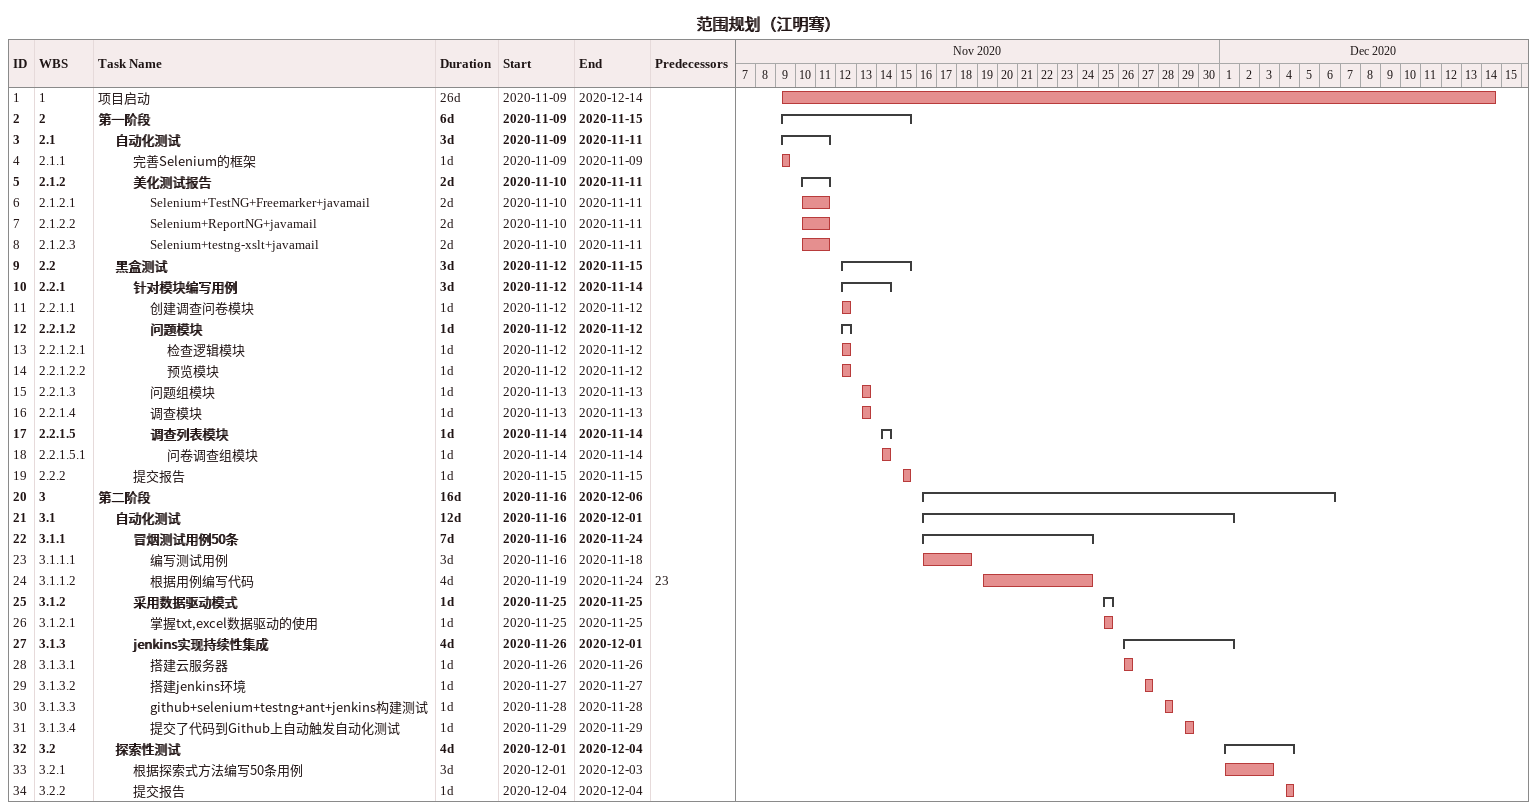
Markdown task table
范围规划（江明骞）

| ID | WBS | Task | Duration | Start | Finish | Predecessors |
|---|---|---|---|---|---|---|
| 1 | 1 | 项目启动 | 26d | 2020-11-09 | 2020-12-14 |  |
| 2 | 2 | **第一阶段** | 6d | 2020-11-09 | 2020-11-15 |  |
| 3 | 2.1 | **自动化测试** | 3d | 2020-11-09 | 2020-11-11 |  |
| 4 | 2.1.1 | 完善Selenium的框架 | 1d | 2020-11-09 | 2020-11-09 |  |
| 5 | 2.1.2 | **美化测试报告** | 2d | 2020-11-10 | 2020-11-11 |  |
| 6 | 2.1.2.1 | Selenium+TestNG+Freemarker+javamail | 2d | 2020-11-10 | 2020-11-11 |  |
| 7 | 2.1.2.2 | Selenium+ReportNG+javamail | 2d | 2020-11-10 | 2020-11-11 |  |
| 8 | 2.1.2.3 | Selenium+testng-xslt+javamail | 2d | 2020-11-10 | 2020-11-11 |  |
| 9 | 2.2 | **黑盒测试** | 3d | 2020-11-12 | 2020-11-15 |  |
| 10 | 2.2.1 | **针对模块编写用例** | 3d | 2020-11-12 | 2020-11-14 |  |
| 11 | 2.2.1.1 | 创建调查问卷模块 | 1d | 2020-11-12 | 2020-11-12 |  |
| 12 | 2.2.1.2 | **问题模块** | 1d | 2020-11-12 | 2020-11-12 |  |
| 13 | 2.2.1.2.1 | 检查逻辑模块 | 1d | 2020-11-12 | 2020-11-12 |  |
| 14 | 2.2.1.2.2 | 预览模块 | 1d | 2020-11-12 | 2020-11-12 |  |
| 15 | 2.2.1.3 | 问题组模块 | 1d | 2020-11-13 | 2020-11-13 |  |
| 16 | 2.2.1.4 | 调查模块 | 1d | 2020-11-13 | 2020-11-13 |  |
| 17 | 2.2.1.5 | **调查列表模块** | 1d | 2020-11-14 | 2020-11-14 |  |
| 18 | 2.2.1.5.1 | 问卷调查组模块 | 1d | 2020-11-14 | 2020-11-14 |  |
| 19 | 2.2.2 | 提交报告 | 1d | 2020-11-15 | 2020-11-15 |  |
| 20 | 3 | **第二阶段** | 16d | 2020-11-16 | 2020-12-06 |  |
| 21 | 3.1 | **自动化测试** | 12d | 2020-11-16 | 2020-12-01 |  |
| 22 | 3.1.1 | **冒烟测试用例50条** | 7d | 2020-11-16 | 2020-11-24 |  |
| 23 | 3.1.1.1 | 编写测试用例 | 3d | 2020-11-16 | 2020-11-18 |  |
| 24 | 3.1.1.2 | 根据用例编写代码 | 4d | 2020-11-19 | 2020-11-24 | 23 |
| 25 | 3.1.2 | **采用数据驱动模式** | 1d | 2020-11-25 | 2020-11-25 |  |
| 26 | 3.1.2.1 | 掌握txt,excel数据驱动的使用 | 1d | 2020-11-25 | 2020-11-25 |  |
| 27 | 3.1.3 | **jenkins实现持续性集成** | 4d | 2020-11-26 | 2020-12-01 |  |
| 28 | 3.1.3.1 | 搭建云服务器 | 1d | 2020-11-26 | 2020-11-26 |  |
| 29 | 3.1.3.2 | 搭建jenkins环境 | 1d | 2020-11-27 | 2020-11-27 |  |
| 30 | 3.1.3.3 | github+selenium+testng+ant+jenkins构建测试 | 1d | 2020-11-28 | 2020-11-28 |  |
| 31 | 3.1.3.4 | 提交了代码到Github上自动触发自动化测试 | 1d | 2020-11-29 | 2020-11-29 |  |
| 32 | 3.2 | **探索性测试** | 4d | 2020-12-01 | 2020-12-04 |  |
| 33 | 3.2.1 | 根据探索式方法编写50条用例 | 3d | 2020-12-01 | 2020-12-03 |  |
| 34 | 3.2.2 | 提交报告 | 1d | 2020-12-04 | 2020-12-04 |  |
